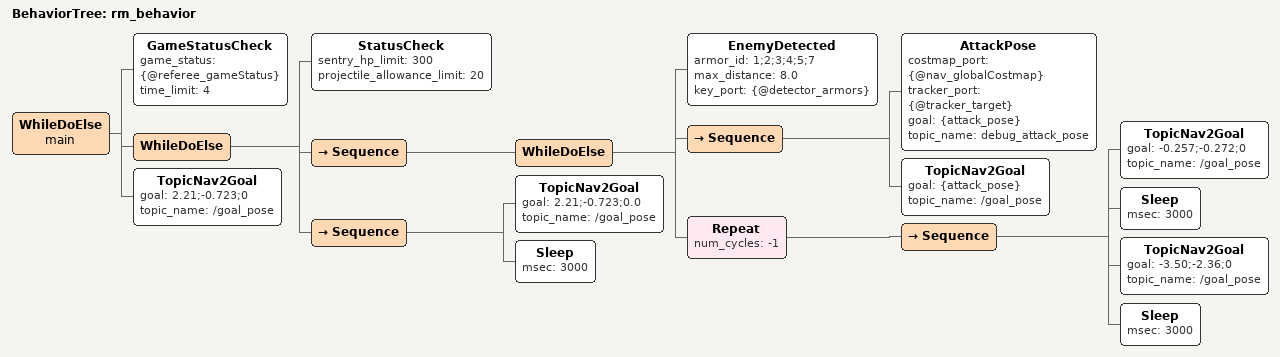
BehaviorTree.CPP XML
<?xml version="1.0" encoding="UTF-8"?>
<root BTCPP_format="4">
    <SetBlackboard>
        <entry key="trans_x" value="1.0" />
        <entry key="trans_y" value="-1.0" />
        <entry key="trans_w" value="4.0" />
    </SetBlackboard>
    <BehaviorTree ID="rm_behavior">
        <WhileDoElse name="main">
            <GameStatusCheck game_status="{@referee_gameStatus}" time_limit="4"/>
            <WhileDoElse>
                <StatusCheck sentry_hp_limit="300" projectile_allowance_limit="20"/>
                <Sequence>
                    <WhileDoElse>
                        <!-- 追击模式 -->
                        <EnemyDetected armor_id="1;2;3;4;5;7"
                                       max_distance="8.0"
                                       key_port="{@detector_armors}"/>
                        <Sequence>
                            <AttackPose costmap_port="{@nav_globalCostmap}"
                                        tracker_port="{@tracker_target}"
                                        goal="{attack_pose}"
                                        topic_name="debug_attack_pose"/>
                            <TopicNav2Goal goal="{attack_pose}" topic_name="/goal_pose"/>
                        </Sequence>
                        <Repeat num_cycles="-1">
                            <Sequence>
                                <TopicNav2Goal goal="-0.257;-0.272;0" topic_name="/goal_pose"/>
                                <Sleep msec="3000"/>
                                <TopicNav2Goal goal="-3.50;-2.36;0" topic_name="/goal_pose"/>
                                <Sleep msec="3000"/>
                            </Sequence>
                        </Repeat>
                    </WhileDoElse>
                </Sequence>
                <Sequence>
                    <TopicNav2Goal goal="2.21;-0.723;0.0" topic_name="/goal_pose"/>
                    <Sleep msec="3000"/>
                </Sequence>
            </WhileDoElse>
            <TopicNav2Goal goal="2.21;-0.723;0" topic_name="/goal_pose"/>
        </WhileDoElse>
    </BehaviorTree>

<!-- the BT executor don't require this, but Groot does -->

</root>
